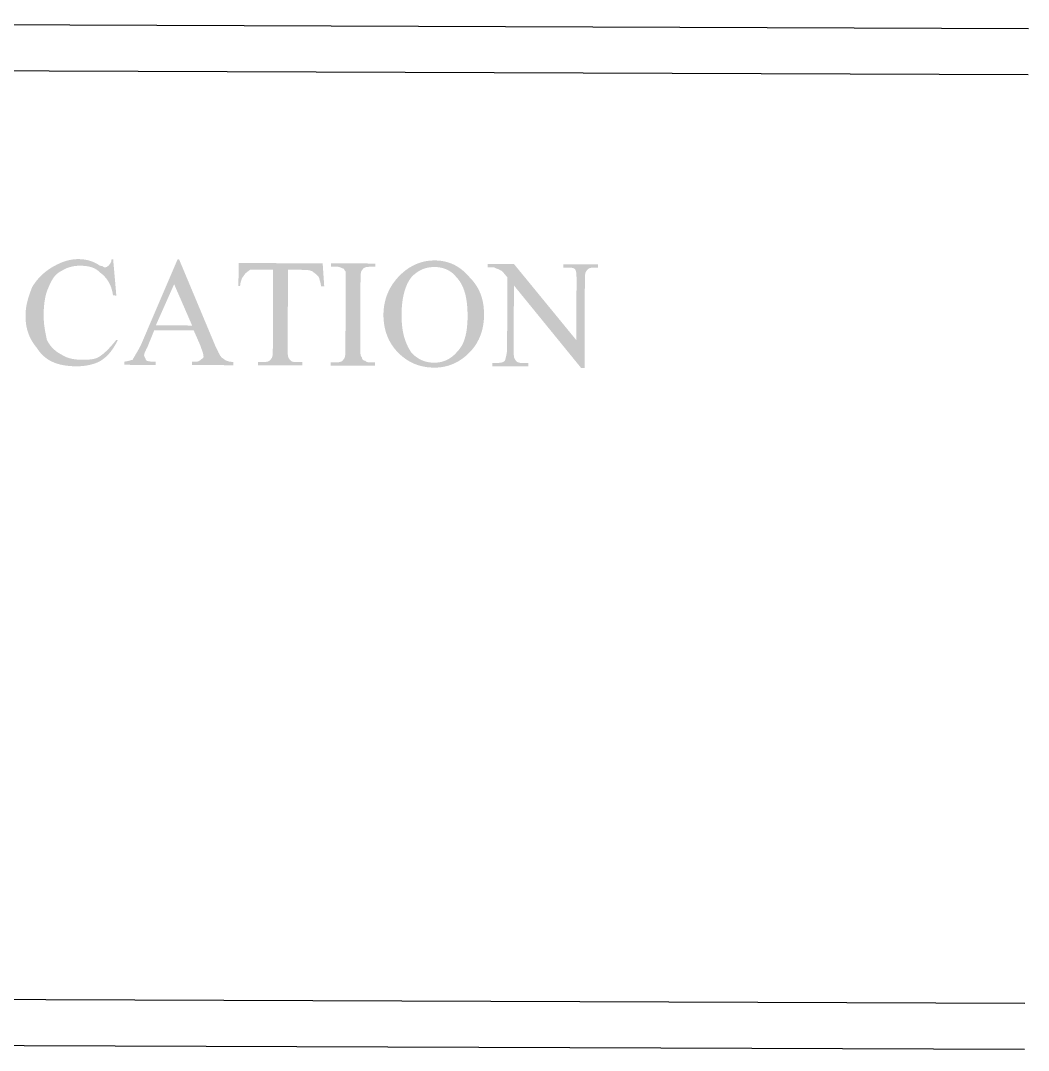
# Model space of a CAD drawing. Header units: millimetres. Extents: x -125 to 146, y -26 to 163.
# Drawn here: x 119.29 to 145.18, y 106.06 to 132.53 of the extents above; entities that cross this region are included whole.
import ezdxf
from ezdxf.xclip import XClip

# ---------------------------------------------------------------- set-up
doc = ezdxf.new("R2010")
doc.units = ezdxf.units.MM
doc.header["$MEASUREMENT"] = 0
doc.header["$XCLIPFRAME"] = 0
doc.layers.get('0').update_dxf_attribs({"color": 255, "linetype": 'CONTINUOUS'})

# ---------------------------------------------------------------- blocks, each defined once
blk = doc.blocks.new('MF7097_5')
at = {"color": 7, "linetype": 'Continuous', "lineweight": 25, "true_color": 0x000007}
blk.add_lwpolyline([(169.897, 53.755), (169.897, -5.961), (143.65, -5.961), (143.65, 53.755)], close=True, dxfattribs=at)
blk = doc.blocks.new('MF7114_6')
at = {"color": 7, "linetype": 'Continuous', "lineweight": 25, "true_color": 0x000007}
blk.add_lwpolyline([(168.709, 52.612), (168.709, -4.776), (144.838, -4.776), (144.838, 52.612)], close=True, dxfattribs=at)

msp = doc.modelspace()

# ---------------------------------------------------------------- hatches: boundary and pattern name
at = {"true_color": 0x000007}
for points in [[(121.666, 126.392), (121.748, 125.46), (121.663, 125.461), (121.657, 125.497), (121.651, 125.532), (121.644, 125.566), (121.635, 125.599), (121.626, 125.63), (121.617, 125.661), (121.606, 125.69), (121.595, 125.718), (121.583, 125.745), (121.57, 125.771), (121.557, 125.797), (121.543, 125.821), (121.528, 125.844), (121.512, 125.867), (121.496, 125.889), (121.48, 125.91), (121.462, 125.93), (121.444, 125.95), (121.426, 125.969), (121.407, 125.987), (121.388, 126.005), (121.368, 126.022), (121.347, 126.038), (121.326, 126.055), (121.31, 126.07), (121.294, 126.085), (121.277, 126.099), (121.26, 126.111), (121.242, 126.124), (121.224, 126.135), (121.205, 126.146), (121.186, 126.155), (121.166, 126.165), (121.146, 126.173), (121.126, 126.181), (121.105, 126.188), (121.083, 126.194), (121.062, 126.2), (121.039, 126.205), (121.017, 126.209), (120.993, 126.213), (120.97, 126.217), (120.946, 126.219), (120.921, 126.222), (120.896, 126.223), (120.871, 126.225), (120.845, 126.225), (120.819, 126.226), (120.798, 126.226), (120.777, 126.225), (120.756, 126.224), (120.735, 126.223), (120.714, 126.221), (120.693, 126.218), (120.672, 126.216), (120.651, 126.212), (120.631, 126.209), (120.61, 126.205), (120.59, 126.2), (120.57, 126.195), (120.551, 126.19), (120.531, 126.184), (120.512, 126.177), (120.493, 126.171), (120.474, 126.163), (120.456, 126.156), (120.438, 126.148), (120.42, 126.139), (120.403, 126.13), (120.386, 126.121), (120.369, 126.111), (120.353, 126.101), (120.332, 126.09), (120.312, 126.079), (120.292, 126.067), (120.274, 126.055), (120.256, 126.042), (120.239, 126.029), (120.222, 126.015), (120.206, 126.001), (120.191, 125.986), (120.177, 125.97), (120.163, 125.954), (120.149, 125.937), (120.136, 125.92), (120.123, 125.902), (120.111, 125.883), (120.099, 125.863), (120.087, 125.843), (120.075, 125.822), (120.064, 125.8), (120.053, 125.777), (120.042, 125.754), (120.031, 125.73), (120.021, 125.704), (120.01, 125.678), (120, 125.657), (119.99, 125.634), (119.98, 125.611), (119.971, 125.587), (119.962, 125.562), (119.954, 125.536), (119.946, 125.51), (119.939, 125.483), (119.932, 125.455), (119.925, 125.426), (119.919, 125.396), (119.914, 125.366), (119.908, 125.335), (119.904, 125.304), (119.899, 125.272), (119.896, 125.239), (119.892, 125.206), (119.889, 125.172), (119.887, 125.137), (119.884, 125.102), (119.883, 125.067), (119.882, 125.03), (119.881, 124.994), (119.88, 124.957), (119.881, 124.925), (119.881, 124.895), (119.882, 124.865), (119.883, 124.836), (119.885, 124.808), (119.887, 124.78), (119.889, 124.753), (119.892, 124.726), (119.895, 124.7), (119.898, 124.674), (119.902, 124.648), (119.906, 124.623), (119.91, 124.598), (119.914, 124.573), (119.918, 124.548), (119.923, 124.524), (119.927, 124.499), (119.932, 124.474), (119.937, 124.449), (119.942, 124.424), (119.947, 124.399), (119.952, 124.373), (119.958, 124.348), (119.963, 124.321), (119.973, 124.3), (119.985, 124.28), (119.996, 124.26), (120.008, 124.24), (120.021, 124.221), (120.034, 124.202), (120.047, 124.184), (120.061, 124.166), (120.075, 124.148), (120.09, 124.131), (120.105, 124.115), (120.121, 124.098), (120.137, 124.083), (120.154, 124.067), (120.171, 124.053), (120.188, 124.038), (120.206, 124.024), (120.225, 124.011), (120.244, 123.998), (120.263, 123.985), (120.283, 123.973), (120.303, 123.961), (120.324, 123.95), (120.345, 123.939), (120.361, 123.928), (120.378, 123.918), (120.394, 123.909), (120.412, 123.9), (120.43, 123.891), (120.448, 123.883), (120.467, 123.875), (120.486, 123.868), (120.505, 123.861), (120.525, 123.854), (120.546, 123.848), (120.567, 123.843), (120.588, 123.838), (120.61, 123.833), (120.632, 123.829), (120.655, 123.825), (120.678, 123.821), (120.702, 123.819), (120.726, 123.816), (120.75, 123.814), (120.775, 123.812), (120.8, 123.811), (120.826, 123.81), (120.852, 123.81), (120.874, 123.81), (120.895, 123.81), (120.916, 123.81), (120.937, 123.81), (120.958, 123.81), (120.979, 123.811), (121, 123.812), (121.02, 123.813), (121.041, 123.814), (121.061, 123.815), (121.081, 123.817), (121.101, 123.82), (121.121, 123.822), (121.14, 123.826), (121.16, 123.83), (121.179, 123.834), (121.197, 123.839), (121.216, 123.844), (121.234, 123.851), (121.251, 123.858), (121.269, 123.865), (121.286, 123.874), (121.302, 123.883), (121.318, 123.893), (121.334, 123.904), (121.35, 123.915), (121.366, 123.927), (121.382, 123.939), (121.398, 123.951), (121.415, 123.965), (121.431, 123.978), (121.447, 123.993), (121.464, 124.008), (121.481, 124.023), (121.498, 124.039), (121.515, 124.056), (121.532, 124.074), (121.55, 124.092), (121.568, 124.111), (121.586, 124.13), (121.604, 124.151), (121.623, 124.172), (121.642, 124.193), (121.662, 124.216), (121.681, 124.239), (121.702, 124.264), (121.722, 124.289), (121.743, 124.315), (121.786, 124.315), (121.77, 124.283), (121.754, 124.253), (121.738, 124.223), (121.721, 124.195), (121.705, 124.167), (121.688, 124.14), (121.672, 124.113), (121.655, 124.088), (121.637, 124.063), (121.62, 124.039), (121.602, 124.015), (121.583, 123.993), (121.565, 123.97), (121.545, 123.949), (121.525, 123.928), (121.505, 123.908), (121.484, 123.888), (121.463, 123.869), (121.44, 123.851), (121.417, 123.833), (121.394, 123.815), (121.369, 123.798), (121.344, 123.782), (121.318, 123.766), (121.297, 123.756), (121.275, 123.746), (121.252, 123.736), (121.23, 123.727), (121.207, 123.719), (121.184, 123.711), (121.16, 123.703), (121.136, 123.696), (121.112, 123.689), (121.087, 123.683), (121.062, 123.677), (121.037, 123.672), (121.012, 123.667), (120.986, 123.662), (120.961, 123.658), (120.935, 123.654), (120.909, 123.651), (120.883, 123.649), (120.857, 123.646), (120.831, 123.644), (120.804, 123.643), (120.778, 123.642), (120.751, 123.641), (120.725, 123.641), (120.667, 123.642), (120.61, 123.644), (120.555, 123.648), (120.502, 123.653), (120.449, 123.659), (120.398, 123.667), (120.348, 123.677), (120.3, 123.688), (120.253, 123.701), (120.207, 123.715), (120.163, 123.731), (120.12, 123.749), (120.078, 123.769), (120.038, 123.79), (119.999, 123.813), (119.961, 123.838), (119.925, 123.865), (119.89, 123.894), (119.856, 123.925), (119.824, 123.958), (119.793, 123.993), (119.763, 124.03), (119.735, 124.069), (119.708, 124.111), (119.682, 124.142), (119.658, 124.174), (119.635, 124.206), (119.613, 124.238), (119.592, 124.271), (119.573, 124.303), (119.555, 124.335), (119.538, 124.368), (119.522, 124.401), (119.508, 124.435), (119.494, 124.469), (119.482, 124.503), (119.471, 124.538), (119.46, 124.573), (119.451, 124.608), (119.443, 124.645), (119.436, 124.681), (119.43, 124.719), (119.425, 124.757), (119.421, 124.796), (119.418, 124.835), (119.416, 124.875), (119.415, 124.916), (119.415, 124.958), (119.415, 124.99), (119.417, 125.022), (119.419, 125.054), (119.422, 125.086), (119.426, 125.118), (119.43, 125.15), (119.435, 125.181), (119.441, 125.213), (119.447, 125.244), (119.454, 125.275), (119.461, 125.306), (119.469, 125.336), (119.477, 125.367), (119.486, 125.397), (119.495, 125.426), (119.504, 125.456), (119.514, 125.485), (119.524, 125.514), (119.534, 125.543), (119.544, 125.571), (119.555, 125.599), (119.565, 125.626), (119.576, 125.653), (119.587, 125.68), (119.603, 125.706), (119.62, 125.732), (119.637, 125.757), (119.654, 125.782), (119.672, 125.806), (119.69, 125.83), (119.709, 125.854), (119.729, 125.877), (119.748, 125.9), (119.768, 125.922), (119.789, 125.944), (119.81, 125.965), (119.832, 125.986), (119.853, 126.006), (119.876, 126.026), (119.899, 126.046), (119.922, 126.065), (119.945, 126.084), (119.97, 126.102), (119.994, 126.119), (120.019, 126.137), (120.044, 126.154), (120.07, 126.17), (120.097, 126.186), (120.123, 126.202), (120.15, 126.217), (120.177, 126.231), (120.204, 126.246), (120.231, 126.259), (120.258, 126.272), (120.285, 126.285), (120.312, 126.297), (120.339, 126.308), (120.367, 126.319), (120.394, 126.329), (120.422, 126.338), (120.45, 126.347), (120.479, 126.355), (120.507, 126.363), (120.536, 126.37), (120.565, 126.376), (120.594, 126.381), (120.624, 126.385), (120.654, 126.389), (120.684, 126.392), (120.715, 126.394), (120.746, 126.395), (120.777, 126.395), (120.799, 126.395), (120.821, 126.394), (120.843, 126.393), (120.865, 126.391), (120.888, 126.389), (120.911, 126.386), (120.934, 126.383), (120.958, 126.379), (120.981, 126.374), (121.005, 126.369), (121.029, 126.364), (121.052, 126.357), (121.076, 126.35), (121.1, 126.342), (121.124, 126.334), (121.147, 126.325), (121.171, 126.315), (121.194, 126.304), (121.217, 126.293), (121.239, 126.281), (121.262, 126.268), (121.284, 126.254), (121.306, 126.239), (121.327, 126.224), (121.337, 126.224), (121.347, 126.223), (121.355, 126.222), (121.363, 126.221), (121.37, 126.219), (121.377, 126.217), (121.383, 126.215), (121.388, 126.213), (121.393, 126.21), (121.398, 126.208), (121.402, 126.205), (121.406, 126.202), (121.41, 126.2), (121.414, 126.197), (121.418, 126.195), (121.421, 126.192), (121.425, 126.19), (121.428, 126.188), (121.432, 126.186), (121.436, 126.184), (121.44, 126.183), (121.444, 126.182), (121.449, 126.181), (121.454, 126.181), (121.459, 126.181), (121.464, 126.182), (121.47, 126.183), (121.475, 126.184), (121.48, 126.186), (121.485, 126.188), (121.49, 126.19), (121.495, 126.192), (121.499, 126.194), (121.504, 126.197), (121.508, 126.199), (121.512, 126.202), (121.516, 126.205), (121.52, 126.207), (121.523, 126.21), (121.526, 126.212), (121.529, 126.214), (121.531, 126.217), (121.534, 126.218), (121.535, 126.22), (121.537, 126.221), (121.538, 126.222), (121.539, 126.223), (121.539, 126.223), (121.544, 126.228), (121.549, 126.234), (121.555, 126.239), (121.56, 126.244), (121.565, 126.25), (121.57, 126.255), (121.575, 126.261), (121.58, 126.267), (121.584, 126.273), (121.589, 126.279), (121.593, 126.285), (121.597, 126.292), (121.601, 126.298), (121.605, 126.305), (121.608, 126.313), (121.611, 126.32), (121.614, 126.328), (121.617, 126.336), (121.619, 126.344), (121.621, 126.353), (121.622, 126.362), (121.623, 126.372), (121.624, 126.382), (121.624, 126.392)], [(127.05, 126.287), (127.09, 125.695), (127.006, 125.695), (127.006, 125.705), (127.005, 125.716), (127.004, 125.727), (127.003, 125.737), (127.001, 125.747), (126.999, 125.758), (126.997, 125.768), (126.995, 125.778), (126.993, 125.788), (126.99, 125.798), (126.988, 125.807), (126.985, 125.817), (126.982, 125.826), (126.98, 125.835), (126.977, 125.843), (126.975, 125.852), (126.973, 125.86), (126.971, 125.868), (126.969, 125.875), (126.967, 125.882), (126.966, 125.889), (126.965, 125.895), (126.964, 125.901), (126.964, 125.907), (126.958, 125.917), (126.952, 125.927), (126.946, 125.937), (126.939, 125.946), (126.932, 125.955), (126.925, 125.963), (126.917, 125.971), (126.909, 125.979), (126.901, 125.987), (126.894, 125.994), (126.886, 126.001), (126.878, 126.008), (126.87, 126.014), (126.862, 126.02), (126.854, 126.027), (126.846, 126.033), (126.839, 126.038), (126.831, 126.044), (126.824, 126.05), (126.817, 126.055), (126.811, 126.061), (126.804, 126.066), (126.798, 126.071), (126.793, 126.077), (126.782, 126.082), (126.772, 126.087), (126.761, 126.091), (126.751, 126.095), (126.74, 126.098), (126.729, 126.101), (126.719, 126.104), (126.708, 126.107), (126.698, 126.109), (126.687, 126.111), (126.677, 126.113), (126.666, 126.114), (126.655, 126.115), (126.645, 126.117), (126.634, 126.117), (126.624, 126.118), (126.613, 126.119), (126.603, 126.119), (126.592, 126.119), (126.581, 126.12), (126.571, 126.12), (126.56, 126.12), (126.55, 126.12), (126.539, 126.12), (126.158, 126.121), (126.151, 124.129), (126.151, 124.108), (126.151, 124.088), (126.151, 124.069), (126.151, 124.051), (126.151, 124.034), (126.151, 124.017), (126.151, 124.001), (126.152, 123.986), (126.152, 123.972), (126.153, 123.958), (126.154, 123.946), (126.155, 123.933), (126.157, 123.922), (126.158, 123.911), (126.16, 123.9), (126.162, 123.891), (126.165, 123.882), (126.168, 123.873), (126.171, 123.865), (126.174, 123.858), (126.178, 123.851), (126.182, 123.844), (126.187, 123.838), (126.192, 123.833), (126.197, 123.822), (126.203, 123.813), (126.21, 123.805), (126.216, 123.797), (126.223, 123.79), (126.231, 123.784), (126.238, 123.778), (126.247, 123.773), (126.255, 123.768), (126.264, 123.764), (126.272, 123.761), (126.282, 123.758), (126.291, 123.756), (126.3, 123.754), (126.31, 123.752), (126.32, 123.751), (126.33, 123.75), (126.34, 123.749), (126.351, 123.748), (126.361, 123.748), (126.372, 123.747), (126.382, 123.747), (126.393, 123.747), (126.403, 123.747), (126.53, 123.747), (126.53, 123.662), (125.387, 123.666), (125.387, 123.751), (125.472, 123.751), (125.488, 123.751), (125.503, 123.751), (125.518, 123.751), (125.532, 123.751), (125.546, 123.751), (125.559, 123.752), (125.572, 123.752), (125.585, 123.753), (125.597, 123.755), (125.609, 123.756), (125.62, 123.758), (125.631, 123.761), (125.641, 123.763), (125.651, 123.767), (125.661, 123.771), (125.67, 123.775), (125.678, 123.78), (125.686, 123.786), (125.694, 123.792), (125.701, 123.799), (125.708, 123.806), (125.715, 123.815), (125.721, 123.824), (125.726, 123.834), (125.731, 123.84), (125.736, 123.846), (125.74, 123.852), (125.744, 123.859), (125.748, 123.867), (125.751, 123.875), (125.754, 123.883), (125.756, 123.892), (125.758, 123.902), (125.76, 123.912), (125.762, 123.923), (125.764, 123.935), (125.765, 123.947), (125.766, 123.96), (125.767, 123.973), (125.768, 123.988), (125.768, 124.003), (125.769, 124.019), (125.769, 124.035), (125.769, 124.053), (125.769, 124.071), (125.769, 124.09), (125.77, 124.11), (125.77, 124.13), (125.777, 126.123), (125.481, 126.124), (125.465, 126.124), (125.45, 126.124), (125.435, 126.124), (125.421, 126.124), (125.406, 126.124), (125.393, 126.124), (125.379, 126.124), (125.366, 126.124), (125.353, 126.124), (125.341, 126.124), (125.329, 126.124), (125.317, 126.124), (125.305, 126.125), (125.293, 126.125), (125.282, 126.125), (125.271, 126.125), (125.259, 126.125), (125.249, 126.125), (125.238, 126.125), (125.227, 126.125), (125.216, 126.125), (125.206, 126.125), (125.195, 126.125), (125.184, 126.125), (125.179, 126.12), (125.173, 126.114), (125.167, 126.109), (125.16, 126.104), (125.153, 126.098), (125.146, 126.093), (125.138, 126.087), (125.131, 126.081), (125.123, 126.075), (125.115, 126.069), (125.107, 126.063), (125.099, 126.057), (125.091, 126.05), (125.084, 126.043), (125.076, 126.036), (125.068, 126.028), (125.06, 126.02), (125.053, 126.012), (125.046, 126.004), (125.039, 125.995), (125.032, 125.986), (125.026, 125.977), (125.02, 125.967), (125.014, 125.956), (125.009, 125.951), (125.004, 125.944), (124.999, 125.937), (124.993, 125.929), (124.988, 125.92), (124.983, 125.911), (124.978, 125.901), (124.973, 125.891), (124.969, 125.88), (124.964, 125.869), (124.96, 125.857), (124.956, 125.845), (124.952, 125.833), (124.948, 125.821), (124.945, 125.809), (124.942, 125.797), (124.939, 125.784), (124.936, 125.772), (124.934, 125.76), (124.932, 125.748), (124.931, 125.736), (124.93, 125.725), (124.929, 125.713), (124.929, 125.703), (124.886, 125.703), (124.889, 126.295)], [(128.396, 123.74), (128.395, 123.655), (127.252, 123.659), (127.253, 123.744), (127.38, 123.744), (127.39, 123.744), (127.401, 123.744), (127.411, 123.744), (127.422, 123.744), (127.432, 123.744), (127.442, 123.745), (127.453, 123.745), (127.463, 123.746), (127.473, 123.748), (127.482, 123.749), (127.492, 123.751), (127.501, 123.754), (127.51, 123.757), (127.519, 123.76), (127.528, 123.764), (127.536, 123.768), (127.545, 123.773), (127.552, 123.779), (127.56, 123.785), (127.567, 123.792), (127.574, 123.8), (127.58, 123.808), (127.586, 123.817), (127.592, 123.827), (127.597, 123.833), (127.601, 123.839), (127.606, 123.845), (127.609, 123.852), (127.613, 123.86), (127.616, 123.868), (127.619, 123.876), (127.622, 123.885), (127.624, 123.895), (127.626, 123.905), (127.627, 123.916), (127.629, 123.928), (127.63, 123.94), (127.631, 123.953), (127.632, 123.967), (127.633, 123.981), (127.633, 123.996), (127.634, 124.012), (127.634, 124.028), (127.634, 124.046), (127.635, 124.064), (127.635, 124.083), (127.635, 124.103), (127.635, 124.124), (127.641, 125.82), (127.641, 125.835), (127.641, 125.85), (127.641, 125.865), (127.641, 125.88), (127.641, 125.893), (127.642, 125.907), (127.642, 125.92), (127.642, 125.932), (127.642, 125.945), (127.642, 125.956), (127.642, 125.968), (127.642, 125.978), (127.642, 125.989), (127.642, 125.999), (127.642, 126.008), (127.642, 126.017), (127.642, 126.026), (127.642, 126.034), (127.642, 126.042), (127.642, 126.049), (127.642, 126.056), (127.642, 126.062), (127.642, 126.068), (127.642, 126.074), (127.637, 126.079), (127.632, 126.084), (127.628, 126.089), (127.624, 126.095), (127.621, 126.1), (127.617, 126.105), (127.614, 126.11), (127.611, 126.114), (127.608, 126.119), (127.605, 126.124), (127.603, 126.128), (127.6, 126.132), (127.597, 126.136), (127.595, 126.139), (127.592, 126.143), (127.589, 126.146), (127.586, 126.149), (127.583, 126.151), (127.58, 126.153), (127.576, 126.155), (127.572, 126.157), (127.568, 126.158), (127.563, 126.158), (127.558, 126.159), (127.547, 126.164), (127.538, 126.168), (127.528, 126.173), (127.519, 126.177), (127.51, 126.18), (127.502, 126.183), (127.494, 126.186), (127.486, 126.189), (127.478, 126.191), (127.471, 126.193), (127.464, 126.194), (127.457, 126.196), (127.451, 126.197), (127.445, 126.198), (127.438, 126.199), (127.433, 126.2), (127.427, 126.2), (127.421, 126.201), (127.415, 126.201), (127.41, 126.201), (127.405, 126.201), (127.399, 126.201), (127.394, 126.201), (127.389, 126.202), (127.262, 126.202), (127.262, 126.287), (128.405, 126.282), (128.405, 126.198), (128.32, 126.198), (128.304, 126.198), (128.289, 126.198), (128.274, 126.198), (128.26, 126.198), (128.246, 126.198), (128.233, 126.197), (128.22, 126.196), (128.207, 126.195), (128.195, 126.194), (128.183, 126.192), (128.172, 126.19), (128.161, 126.188), (128.151, 126.185), (128.141, 126.182), (128.131, 126.178), (128.122, 126.174), (128.114, 126.169), (128.106, 126.163), (128.098, 126.157), (128.09, 126.15), (128.084, 126.142), (128.077, 126.134), (128.071, 126.124), (128.066, 126.114), (128.061, 126.109), (128.056, 126.103), (128.052, 126.096), (128.048, 126.09), (128.044, 126.082), (128.041, 126.074), (128.038, 126.066), (128.036, 126.056), (128.033, 126.047), (128.031, 126.036), (128.03, 126.026), (128.028, 126.014), (128.027, 126.002), (128.026, 125.989), (128.025, 125.975), (128.024, 125.961), (128.024, 125.946), (128.023, 125.93), (128.023, 125.913), (128.023, 125.896), (128.023, 125.878), (128.022, 125.859), (128.022, 125.839), (128.022, 125.818), (128.016, 124.122), (128.016, 124.107), (128.016, 124.091), (128.016, 124.077), (128.016, 124.062), (128.016, 124.048), (128.016, 124.035), (128.017, 124.022), (128.017, 124.009), (128.018, 123.997), (128.019, 123.985), (128.019, 123.974), (128.021, 123.963), (128.022, 123.953), (128.024, 123.943), (128.026, 123.934), (128.028, 123.925), (128.03, 123.916), (128.033, 123.908), (128.036, 123.9), (128.04, 123.893), (128.043, 123.886), (128.048, 123.88), (128.052, 123.874), (128.057, 123.868), (128.058, 123.863), (128.058, 123.857), (128.059, 123.852), (128.061, 123.847), (128.062, 123.842), (128.065, 123.837), (128.067, 123.832), (128.07, 123.827), (128.073, 123.823), (128.076, 123.818), (128.08, 123.814), (128.084, 123.81), (128.088, 123.806), (128.092, 123.802), (128.096, 123.799), (128.101, 123.796), (128.106, 123.793), (128.111, 123.79), (128.116, 123.788), (128.121, 123.786), (128.126, 123.785), (128.131, 123.784), (128.136, 123.783), (128.142, 123.783), (128.147, 123.778), (128.152, 123.773), (128.158, 123.769), (128.163, 123.765), (128.168, 123.762), (128.174, 123.758), (128.18, 123.756), (128.185, 123.753), (128.191, 123.751), (128.198, 123.749), (128.204, 123.747), (128.21, 123.746), (128.217, 123.745), (128.224, 123.743), (128.231, 123.743), (128.239, 123.742), (128.247, 123.741), (128.255, 123.741), (128.263, 123.741), (128.272, 123.74), (128.281, 123.74), (128.291, 123.74), (128.301, 123.74), (128.311, 123.74)], [(131.286, 126.272), (131.966, 126.269), (133.568, 124.313), (133.573, 125.798), (133.573, 125.819), (133.573, 125.839), (133.573, 125.859), (133.573, 125.879), (133.573, 125.898), (133.573, 125.916), (133.573, 125.934), (133.572, 125.951), (133.572, 125.968), (133.571, 125.984), (133.57, 126), (133.569, 126.015), (133.567, 126.029), (133.566, 126.042), (133.564, 126.055), (133.562, 126.067), (133.559, 126.079), (133.556, 126.089), (133.553, 126.099), (133.55, 126.108), (133.546, 126.117), (133.542, 126.124), (133.537, 126.131), (133.532, 126.136), (133.527, 126.142), (133.521, 126.146), (133.514, 126.15), (133.508, 126.154), (133.501, 126.158), (133.493, 126.161), (133.485, 126.164), (133.477, 126.166), (133.469, 126.169), (133.46, 126.171), (133.451, 126.172), (133.442, 126.174), (133.433, 126.175), (133.423, 126.176), (133.414, 126.177), (133.404, 126.178), (133.394, 126.178), (133.383, 126.179), (133.373, 126.179), (133.363, 126.179), (133.352, 126.179), (133.342, 126.179), (133.331, 126.18), (133.321, 126.18), (133.236, 126.18), (133.236, 126.265), (134.128, 126.261), (134.128, 126.177), (134.043, 126.177), (134.032, 126.177), (134.022, 126.177), (134.011, 126.177), (134.001, 126.177), (133.99, 126.176), (133.98, 126.176), (133.97, 126.175), (133.96, 126.174), (133.95, 126.173), (133.94, 126.171), (133.93, 126.169), (133.921, 126.167), (133.912, 126.164), (133.903, 126.161), (133.894, 126.157), (133.886, 126.152), (133.878, 126.147), (133.87, 126.142), (133.863, 126.136), (133.856, 126.129), (133.849, 126.121), (133.842, 126.112), (133.836, 126.103), (133.831, 126.093), (133.826, 126.088), (133.821, 126.082), (133.817, 126.075), (133.813, 126.068), (133.809, 126.061), (133.806, 126.053), (133.803, 126.044), (133.801, 126.035), (133.799, 126.025), (133.797, 126.015), (133.795, 126.004), (133.793, 125.993), (133.792, 125.98), (133.791, 125.967), (133.79, 125.954), (133.79, 125.94), (133.789, 125.924), (133.789, 125.909), (133.788, 125.892), (133.788, 125.875), (133.788, 125.856), (133.788, 125.837), (133.788, 125.818), (133.787, 125.797), (133.779, 123.593), (133.695, 123.593), (131.964, 125.719), (131.958, 124.108), (131.958, 124.087), (131.958, 124.067), (131.958, 124.048), (131.958, 124.03), (131.958, 124.012), (131.958, 123.996), (131.959, 123.98), (131.959, 123.965), (131.96, 123.951), (131.961, 123.937), (131.962, 123.924), (131.963, 123.912), (131.964, 123.9), (131.966, 123.889), (131.968, 123.879), (131.97, 123.869), (131.972, 123.86), (131.975, 123.852), (131.978, 123.844), (131.982, 123.836), (131.986, 123.829), (131.99, 123.823), (131.994, 123.817), (131.999, 123.811), (132.005, 123.801), (132.011, 123.792), (132.017, 123.783), (132.024, 123.775), (132.031, 123.768), (132.038, 123.762), (132.046, 123.756), (132.054, 123.751), (132.062, 123.747), (132.071, 123.743), (132.08, 123.74), (132.089, 123.737), (132.099, 123.734), (132.108, 123.732), (132.118, 123.73), (132.128, 123.729), (132.138, 123.728), (132.148, 123.727), (132.158, 123.727), (132.169, 123.726), (132.179, 123.726), (132.19, 123.726), (132.2, 123.726), (132.211, 123.726), (132.338, 123.725), (132.337, 123.641), (131.406, 123.644), (131.406, 123.729), (131.491, 123.728), (131.507, 123.728), (131.522, 123.728), (131.537, 123.728), (131.551, 123.729), (131.565, 123.729), (131.578, 123.729), (131.591, 123.73), (131.604, 123.731), (131.616, 123.732), (131.628, 123.734), (131.639, 123.736), (131.65, 123.738), (131.66, 123.741), (131.67, 123.744), (131.68, 123.748), (131.689, 123.753), (131.697, 123.758), (131.706, 123.763), (131.713, 123.77), (131.721, 123.776), (131.727, 123.784), (131.734, 123.793), (131.74, 123.802), (131.745, 123.812), (131.746, 123.818), (131.746, 123.824), (131.747, 123.83), (131.749, 123.837), (131.75, 123.844), (131.752, 123.852), (131.754, 123.861), (131.757, 123.87), (131.759, 123.88), (131.762, 123.89), (131.764, 123.901), (131.767, 123.913), (131.77, 123.925), (131.772, 123.938), (131.775, 123.951), (131.777, 123.966), (131.78, 123.981), (131.782, 123.996), (131.784, 124.013), (131.785, 124.03), (131.787, 124.049), (131.788, 124.068), (131.789, 124.088), (131.789, 124.108), (131.796, 125.931), (131.785, 125.942), (131.775, 125.952), (131.766, 125.963), (131.757, 125.973), (131.748, 125.984), (131.74, 125.994), (131.732, 126.003), (131.724, 126.013), (131.716, 126.022), (131.709, 126.031), (131.702, 126.04), (131.696, 126.048), (131.689, 126.056), (131.683, 126.063), (131.677, 126.07), (131.671, 126.076), (131.665, 126.082), (131.659, 126.086), (131.654, 126.091), (131.648, 126.094), (131.643, 126.097), (131.638, 126.099), (131.632, 126.101), (131.627, 126.101), (131.621, 126.106), (131.616, 126.111), (131.609, 126.115), (131.603, 126.119), (131.596, 126.123), (131.589, 126.126), (131.581, 126.13), (131.574, 126.133), (131.566, 126.136), (131.558, 126.138), (131.55, 126.141), (131.542, 126.144), (131.534, 126.146), (131.527, 126.149), (131.519, 126.152), (131.511, 126.155), (131.504, 126.158), (131.496, 126.161), (131.489, 126.165), (131.482, 126.168), (131.476, 126.172), (131.469, 126.177), (131.463, 126.181), (131.458, 126.186), (131.452, 126.186), (131.446, 126.186), (131.44, 126.187), (131.433, 126.187), (131.426, 126.187), (131.419, 126.187), (131.412, 126.187), (131.404, 126.187), (131.396, 126.187), (131.388, 126.187), (131.38, 126.187), (131.372, 126.187), (131.364, 126.187), (131.356, 126.187), (131.348, 126.187), (131.34, 126.187), (131.332, 126.187), (131.325, 126.187), (131.317, 126.187), (131.31, 126.187), (131.304, 126.187), (131.297, 126.187), (131.291, 126.187), (131.286, 126.187)]]:
    msp.add_hatch(color=7, dxfattribs=at).paths.add_polyline_path(points)
h = msp.add_hatch(color=7, dxfattribs=at)
h.paths.add_polyline_path([(123.737, 124.561), (122.721, 124.565), (122.55, 124.142), (122.544, 124.132), (122.539, 124.121), (122.534, 124.111), (122.528, 124.1), (122.523, 124.09), (122.518, 124.08), (122.513, 124.07), (122.508, 124.059), (122.503, 124.05), (122.498, 124.04), (122.494, 124.03), (122.49, 124.021), (122.486, 124.012), (122.482, 124.003), (122.478, 123.994), (122.475, 123.986), (122.472, 123.978), (122.469, 123.97), (122.467, 123.963), (122.465, 123.956), (122.464, 123.949), (122.463, 123.942), (122.462, 123.937), (122.462, 123.931), (122.462, 123.926), (122.462, 123.92), (122.463, 123.915), (122.465, 123.91), (122.467, 123.905), (122.469, 123.899), (122.471, 123.894), (122.473, 123.889), (122.476, 123.883), (122.478, 123.878), (122.481, 123.873), (122.484, 123.867), (122.487, 123.862), (122.489, 123.857), (122.492, 123.852), (122.495, 123.846), (122.497, 123.841), (122.499, 123.836), (122.501, 123.83), (122.503, 123.825), (122.504, 123.82), (122.505, 123.814), (122.506, 123.809), (122.506, 123.804), (122.512, 123.799), (122.518, 123.794), (122.524, 123.79), (122.531, 123.786), (122.538, 123.782), (122.546, 123.779), (122.554, 123.776), (122.562, 123.774), (122.571, 123.772), (122.581, 123.77), (122.591, 123.768), (122.601, 123.766), (122.612, 123.765), (122.623, 123.764), (122.635, 123.763), (122.647, 123.763), (122.66, 123.762), (122.673, 123.762), (122.686, 123.761), (122.7, 123.761), (122.714, 123.761), (122.729, 123.761), (122.744, 123.761), (122.76, 123.761), (122.76, 123.676), (121.953, 123.679), (121.953, 123.764), (121.964, 123.764), (121.974, 123.764), (121.985, 123.765), (121.995, 123.767), (122.006, 123.768), (122.016, 123.77), (122.026, 123.772), (122.036, 123.774), (122.046, 123.777), (122.056, 123.779), (122.065, 123.782), (122.075, 123.784), (122.084, 123.787), (122.093, 123.789), (122.102, 123.792), (122.11, 123.794), (122.118, 123.797), (122.126, 123.799), (122.133, 123.801), (122.14, 123.802), (122.147, 123.803), (122.153, 123.804), (122.159, 123.805), (122.165, 123.805), (122.17, 123.816), (122.176, 123.827), (122.183, 123.839), (122.189, 123.851), (122.197, 123.863), (122.204, 123.876), (122.212, 123.89), (122.22, 123.904), (122.228, 123.918), (122.237, 123.933), (122.246, 123.948), (122.255, 123.964), (122.265, 123.98), (122.274, 123.996), (122.284, 124.013), (122.294, 124.03), (122.304, 124.048), (122.315, 124.067), (122.325, 124.085), (122.335, 124.104), (122.346, 124.124), (122.357, 124.144), (122.367, 124.164), (122.378, 124.185), (123.32, 126.386), (123.362, 126.386), (124.286, 124.178), (124.296, 124.157), (124.306, 124.137), (124.315, 124.117), (124.324, 124.097), (124.333, 124.078), (124.342, 124.06), (124.35, 124.042), (124.359, 124.024), (124.367, 124.008), (124.375, 123.991), (124.383, 123.976), (124.391, 123.961), (124.398, 123.947), (124.406, 123.933), (124.414, 123.92), (124.422, 123.908), (124.431, 123.897), (124.439, 123.886), (124.448, 123.876), (124.457, 123.867), (124.466, 123.859), (124.476, 123.851), (124.486, 123.845), (124.496, 123.839), (124.501, 123.834), (124.507, 123.828), (124.514, 123.823), (124.521, 123.818), (124.528, 123.813), (124.536, 123.808), (124.544, 123.803), (124.552, 123.798), (124.561, 123.793), (124.571, 123.789), (124.581, 123.784), (124.591, 123.78), (124.602, 123.776), (124.614, 123.773), (124.625, 123.769), (124.638, 123.766), (124.65, 123.763), (124.663, 123.761), (124.677, 123.759), (124.691, 123.757), (124.706, 123.755), (124.721, 123.754), (124.736, 123.754), (124.752, 123.753), (124.752, 123.669), (123.691, 123.673), (123.691, 123.757), (123.707, 123.757), (123.721, 123.757), (123.735, 123.757), (123.748, 123.757), (123.76, 123.757), (123.772, 123.758), (123.783, 123.758), (123.793, 123.758), (123.803, 123.759), (123.812, 123.76), (123.821, 123.761), (123.829, 123.762), (123.837, 123.763), (123.844, 123.765), (123.851, 123.767), (123.858, 123.769), (123.864, 123.772), (123.87, 123.774), (123.876, 123.777), (123.881, 123.781), (123.887, 123.785), (123.892, 123.789), (123.898, 123.794), (123.903, 123.799), (123.908, 123.804), (123.914, 123.808), (123.919, 123.813), (123.924, 123.817), (123.929, 123.82), (123.934, 123.824), (123.939, 123.827), (123.944, 123.83), (123.949, 123.833), (123.953, 123.836), (123.957, 123.838), (123.961, 123.841), (123.965, 123.843), (123.969, 123.846), (123.972, 123.849), (123.975, 123.852), (123.978, 123.855), (123.981, 123.858), (123.983, 123.861), (123.985, 123.865), (123.986, 123.869), (123.987, 123.873), (123.988, 123.878), (123.988, 123.883), (123.988, 123.894), (123.987, 123.904), (123.986, 123.915), (123.985, 123.926), (123.983, 123.936), (123.981, 123.947), (123.979, 123.958), (123.976, 123.969), (123.973, 123.981), (123.97, 123.992), (123.966, 124.004), (123.962, 124.015), (123.958, 124.028), (123.954, 124.04), (123.949, 124.052), (123.945, 124.065), (123.94, 124.078), (123.935, 124.092), (123.93, 124.105), (123.925, 124.119), (123.92, 124.134), (123.915, 124.149), (123.91, 124.164), (123.905, 124.18)])
h.paths.add_polyline_path([(123.695, 124.689), (123.233, 125.751), (122.763, 124.692)])
h = msp.add_hatch(color=7, dxfattribs=at)
h.paths.add_polyline_path([(129.932, 126.361), (129.974, 126.361), (130.016, 126.358), (130.057, 126.355), (130.098, 126.35), (130.138, 126.344), (130.178, 126.336), (130.217, 126.327), (130.256, 126.316), (130.295, 126.304), (130.333, 126.291), (130.371, 126.276), (130.408, 126.259), (130.445, 126.241), (130.481, 126.221), (130.517, 126.2), (130.552, 126.177), (130.587, 126.153), (130.622, 126.127), (130.656, 126.099), (130.689, 126.07), (130.722, 126.038), (130.755, 126.006), (130.787, 125.971), (130.819, 125.935), (130.85, 125.903), (130.88, 125.87), (130.908, 125.837), (130.935, 125.803), (130.961, 125.769), (130.985, 125.734), (131.008, 125.699), (131.03, 125.663), (131.05, 125.626), (131.069, 125.588), (131.087, 125.549), (131.104, 125.51), (131.119, 125.47), (131.132, 125.429), (131.145, 125.386), (131.156, 125.343), (131.166, 125.299), (131.174, 125.254), (131.181, 125.207), (131.187, 125.16), (131.191, 125.111), (131.194, 125.061), (131.196, 125.01), (131.197, 124.957), (131.196, 124.91), (131.194, 124.863), (131.19, 124.816), (131.185, 124.77), (131.179, 124.725), (131.172, 124.68), (131.163, 124.636), (131.153, 124.592), (131.142, 124.549), (131.129, 124.506), (131.115, 124.464), (131.099, 124.423), (131.083, 124.382), (131.065, 124.342), (131.045, 124.303), (131.025, 124.265), (131.003, 124.227), (130.98, 124.19), (130.955, 124.154), (130.929, 124.118), (130.902, 124.084), (130.873, 124.05), (130.843, 124.017), (130.812, 123.985), (130.78, 123.954), (130.748, 123.924), (130.715, 123.896), (130.681, 123.869), (130.647, 123.843), (130.613, 123.819), (130.578, 123.796), (130.543, 123.774), (130.508, 123.754), (130.472, 123.735), (130.435, 123.717), (130.398, 123.701), (130.361, 123.686), (130.323, 123.672), (130.285, 123.659), (130.246, 123.648), (130.207, 123.638), (130.168, 123.63), (130.128, 123.623), (130.088, 123.617), (130.047, 123.613), (130.006, 123.609), (129.964, 123.608), (129.922, 123.607), (129.875, 123.608), (129.828, 123.61), (129.783, 123.614), (129.738, 123.618), (129.694, 123.625), (129.651, 123.632), (129.609, 123.641), (129.567, 123.651), (129.527, 123.662), (129.487, 123.675), (129.447, 123.689), (129.408, 123.704), (129.37, 123.721), (129.333, 123.739), (129.296, 123.758), (129.26, 123.779), (129.224, 123.801), (129.189, 123.824), (129.155, 123.849), (129.121, 123.875), (129.087, 123.902), (129.054, 123.93), (129.021, 123.96), (128.989, 123.992), (128.958, 124.024), (128.929, 124.057), (128.9, 124.091), (128.873, 124.126), (128.848, 124.162), (128.823, 124.198), (128.8, 124.235), (128.779, 124.273), (128.758, 124.312), (128.739, 124.351), (128.721, 124.391), (128.705, 124.432), (128.69, 124.473), (128.676, 124.515), (128.664, 124.558), (128.653, 124.601), (128.643, 124.645), (128.635, 124.689), (128.627, 124.734), (128.622, 124.78), (128.617, 124.826), (128.614, 124.872), (128.612, 124.919), (128.612, 124.967), (128.613, 125.019), (128.616, 125.071), (128.62, 125.122), (128.626, 125.172), (128.634, 125.221), (128.643, 125.27), (128.654, 125.317), (128.667, 125.363), (128.68, 125.409), (128.696, 125.454), (128.712, 125.497), (128.73, 125.54), (128.75, 125.582), (128.77, 125.623), (128.792, 125.663), (128.815, 125.702), (128.839, 125.741), (128.865, 125.778), (128.891, 125.814), (128.919, 125.85), (128.947, 125.885), (128.977, 125.919), (129.007, 125.952), (129.039, 125.984), (129.071, 126.015), (129.104, 126.044), (129.137, 126.073), (129.171, 126.1), (129.205, 126.125), (129.239, 126.15), (129.274, 126.173), (129.31, 126.194), (129.345, 126.215), (129.381, 126.234), (129.418, 126.252), (129.455, 126.268), (129.492, 126.283), (129.53, 126.297), (129.568, 126.309), (129.607, 126.32), (129.646, 126.33), (129.686, 126.339), (129.726, 126.346), (129.766, 126.351), (129.807, 126.356), (129.848, 126.359), (129.89, 126.361)])
h.paths.add_polyline_path([(129.931, 126.192), (129.9, 126.192), (129.869, 126.191), (129.84, 126.188), (129.811, 126.185), (129.783, 126.182), (129.755, 126.177), (129.728, 126.171), (129.702, 126.165), (129.677, 126.157), (129.652, 126.149), (129.627, 126.14), (129.603, 126.13), (129.579, 126.119), (129.556, 126.107), (129.533, 126.094), (129.511, 126.081), (129.488, 126.066), (129.466, 126.051), (129.445, 126.035), (129.423, 126.018), (129.402, 126), (129.38, 125.981), (129.359, 125.961), (129.338, 125.94), (129.317, 125.913), (129.296, 125.885), (129.277, 125.855), (129.259, 125.824), (129.241, 125.792), (129.224, 125.759), (129.209, 125.724), (129.194, 125.688), (129.18, 125.651), (129.167, 125.613), (129.155, 125.574), (129.143, 125.533), (129.133, 125.492), (129.123, 125.449), (129.115, 125.405), (129.107, 125.36), (129.1, 125.314), (129.094, 125.267), (129.089, 125.219), (129.085, 125.17), (129.082, 125.12), (129.08, 125.07), (129.078, 125.018), (129.077, 124.965), (129.078, 124.913), (129.079, 124.862), (129.081, 124.812), (129.084, 124.763), (129.088, 124.716), (129.092, 124.67), (129.098, 124.625), (129.104, 124.581), (129.112, 124.538), (129.12, 124.496), (129.129, 124.455), (129.139, 124.414), (129.15, 124.375), (129.162, 124.337), (129.175, 124.299), (129.188, 124.262), (129.203, 124.226), (129.219, 124.191), (129.235, 124.156), (129.252, 124.122), (129.27, 124.088), (129.29, 124.055), (129.31, 124.022), (129.33, 123.99), (129.352, 123.97), (129.373, 123.95), (129.394, 123.931), (129.415, 123.912), (129.437, 123.895), (129.458, 123.879), (129.48, 123.863), (129.502, 123.849), (129.525, 123.835), (129.548, 123.822), (129.571, 123.81), (129.594, 123.799), (129.618, 123.789), (129.643, 123.779), (129.668, 123.771), (129.693, 123.763), (129.72, 123.756), (129.746, 123.751), (129.774, 123.746), (129.802, 123.742), (129.831, 123.738), (129.86, 123.736), (129.891, 123.735), (129.922, 123.734), (129.949, 123.734), (129.975, 123.736), (130.001, 123.738), (130.028, 123.741), (130.054, 123.745), (130.08, 123.75), (130.106, 123.756), (130.132, 123.763), (130.158, 123.771), (130.184, 123.78), (130.209, 123.791), (130.235, 123.802), (130.26, 123.814), (130.285, 123.828), (130.309, 123.842), (130.333, 123.858), (130.357, 123.875), (130.381, 123.893), (130.405, 123.913), (130.428, 123.933), (130.45, 123.955), (130.473, 123.978), (130.494, 124.003), (130.516, 124.028), (130.537, 124.05), (130.557, 124.073), (130.576, 124.098), (130.594, 124.123), (130.611, 124.15), (130.628, 124.179), (130.643, 124.208), (130.658, 124.239), (130.672, 124.272), (130.685, 124.305), (130.697, 124.34), (130.708, 124.377), (130.718, 124.414), (130.727, 124.453), (130.736, 124.494), (130.744, 124.535), (130.75, 124.578), (130.756, 124.623), (130.761, 124.668), (130.765, 124.715), (130.769, 124.764), (130.771, 124.813), (130.773, 124.864), (130.773, 124.916), (130.773, 124.974), (130.772, 125.031), (130.77, 125.086), (130.767, 125.14), (130.763, 125.192), (130.758, 125.243), (130.752, 125.293), (130.745, 125.342), (130.737, 125.389), (130.728, 125.435), (130.718, 125.479), (130.707, 125.522), (130.694, 125.564), (130.681, 125.604), (130.666, 125.644), (130.651, 125.681), (130.634, 125.718), (130.616, 125.753), (130.596, 125.787), (130.576, 125.819), (130.554, 125.85), (130.531, 125.88), (130.506, 125.909), (130.481, 125.936), (130.464, 125.957), (130.447, 125.977), (130.429, 125.996), (130.411, 126.014), (130.391, 126.031), (130.371, 126.048), (130.35, 126.063), (130.329, 126.078), (130.307, 126.091), (130.285, 126.104), (130.261, 126.116), (130.238, 126.127), (130.214, 126.138), (130.19, 126.147), (130.165, 126.156), (130.14, 126.163), (130.114, 126.17), (130.089, 126.176), (130.063, 126.181), (130.037, 126.185), (130.01, 126.188), (129.984, 126.19), (129.958, 126.192)])

# ---------------------------------------------------------------- block references
at = {"color": 7, "true_color": 0xffffff}
ref = msp.add_blockref('MF7097_5', (144.555, -37.569), dxfattribs=dict(at, rotation=89.78812348408282))
XClip(ref).set_block_clipping_path([(143.4676640828, 0), (170.1376608531, 53.9326737722)])
ref = msp.add_blockref('MF7114_6', (144.555, -37.569), dxfattribs=dict(at, rotation=89.78812348408282))
XClip(ref).set_block_clipping_path([(144.6529922485, 0), (168.9523326874, 52.7896718343)])

doc.saveas('drawing.dxf')
